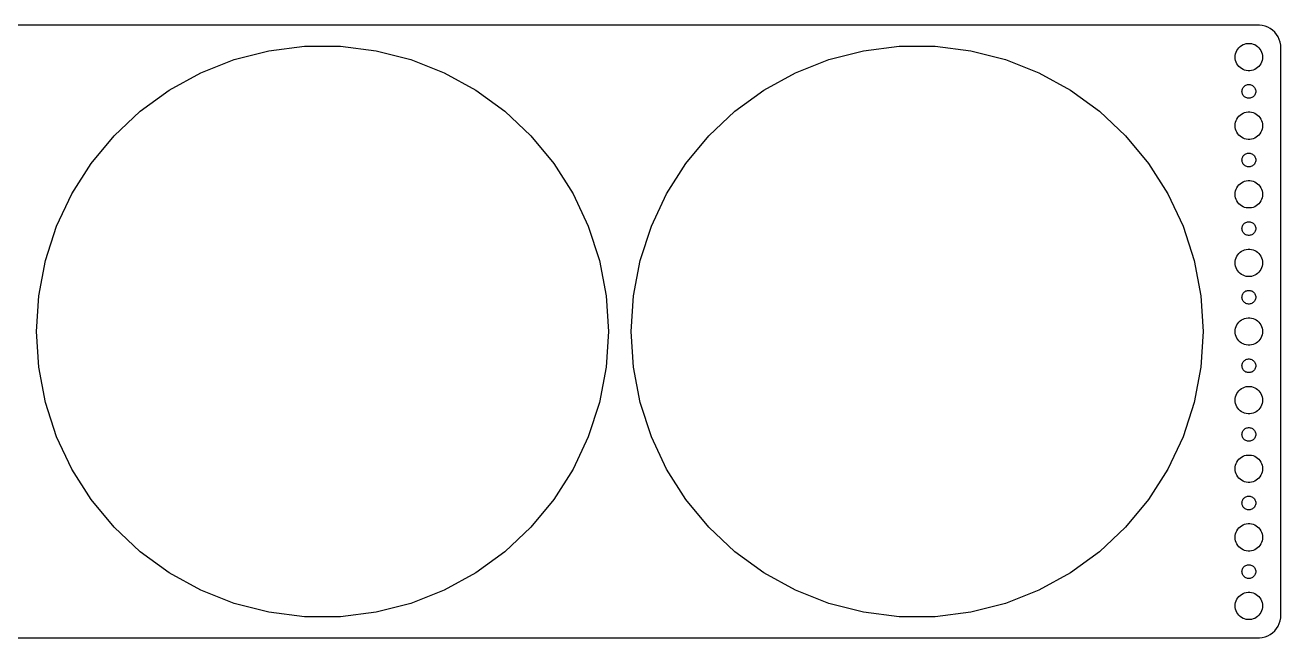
# Model space of a CAD drawing. Header units: metres. Extents: x -210 to 210, y -67 to 67.
# Drawn here: x -65 to 209.5, y -67 to 67 of the extents above; entities that cross this region are included whole.
import ezdxf

# ---------------------------------------------------------------- set-up
doc = ezdxf.new("R2010")
doc.units = ezdxf.units.M

msp = doc.modelspace()

# ---------------------------------------------------------------- linework, layer by layer
for p, q in [((204.814, 66.9901), (-204.814, 66.9901)), ((205.437, 66.9114), (204.814, 66.9901)), ((206.045, 66.7553), (205.437, 66.9114)), ((206.629, 66.5241), (206.045, 66.7553)), ((207.179, 66.2216), (206.629, 66.5241)), ((207.687, 65.8526), (207.179, 66.2216)), ((208.145, 65.4227), (207.687, 65.8526)), ((208.545, 64.9389), (208.145, 65.4227)), ((208.882, 64.4088), (208.545, 64.9389)), ((209.149, 63.8406), (208.882, 64.4088)), ((209.343, 63.2434), (209.149, 63.8406)), ((209.461, 62.6267), (209.343, 63.2434)), ((-19.3136, 59.441), (-11.7113, 61.3929)), ((-11.7113, 61.3929), (-3.92439, 62.3767)), ((-3.92439, 62.3767), (3.92439, 62.3767)), ((3.92439, 62.3767), (11.7113, 61.3929)), ((11.7113, 61.3929), (19.3136, 59.441)), ((110.686, 59.441), (118.289, 61.3929)), ((118.289, 61.3929), (126.076, 62.3767)), ((126.076, 62.3767), (133.924, 62.3767)), ((133.924, 62.3767), (141.711, 61.3929)), ((141.711, 61.3929), (149.314, 59.441)), ((199.524, 60.376), (199.594, 60.7461)), ((199.594, 60.7461), (199.711, 61.1044)), ((199.711, 61.1044), (199.871, 61.4453)), ((199.871, 61.4453), (200.073, 61.7634)), ((200.073, 61.7634), (200.313, 62.0536)), ((200.313, 62.0536), (200.588, 62.3115)), ((200.588, 62.3115), (200.893, 62.533)), ((200.893, 62.533), (201.223, 62.7145)), ((201.223, 62.7145), (201.573, 62.8532)), ((201.573, 62.8532), (201.938, 62.9469)), ((201.938, 62.9469), (202.312, 62.9941)), ((202.312, 62.9941), (202.688, 62.9941)), ((202.688, 62.9941), (203.062, 62.9469)), ((203.062, 62.9469), (203.427, 62.8532)), ((203.427, 62.8532), (203.777, 62.7145)), ((203.777, 62.7145), (204.107, 62.533)), ((204.107, 62.533), (204.412, 62.3115)), ((204.412, 62.3115), (204.687, 62.0536)), ((204.687, 62.0536), (204.927, 61.7634)), ((204.927, 61.7634), (205.129, 61.4453)), ((205.129, 61.4453), (205.289, 61.1044)), ((205.289, 61.1044), (205.406, 60.7461)), ((205.406, 60.7461), (205.476, 60.376)), ((209.5, 62), (209.461, 62.6267)), ((209.5, -62), (209.5, 62)), ((-26.6112, 56.5517), (-19.3136, 59.441)), ((19.3136, 59.441), (26.6112, 56.5517)), ((103.389, 56.5517), (110.686, 59.441)), ((149.314, 59.441), (156.611, 56.5517)), ((199.5, 60), (199.524, 60.376)), ((199.524, 59.624), (199.5, 60)), ((199.594, 59.2539), (199.524, 59.624)), ((199.711, 58.8956), (199.594, 59.2539)), ((199.871, 58.5547), (199.711, 58.8956)), ((200.073, 58.2366), (199.871, 58.5547)), ((200.313, 57.9464), (200.073, 58.2366)), ((200.588, 57.6885), (200.313, 57.9464)), ((200.893, 57.467), (200.588, 57.6885)), ((204.412, 57.6885), (204.107, 57.467)), ((204.687, 57.9464), (204.412, 57.6885)), ((204.927, 58.2366), (204.687, 57.9464)), ((205.129, 58.5547), (204.927, 58.2366)), ((205.289, 58.8956), (205.129, 58.5547)), ((205.406, 59.2539), (205.289, 58.8956)), ((205.476, 59.624), (205.406, 59.2539)), ((205.476, 60.376), (205.5, 60)), ((205.5, 60), (205.476, 59.624)), ((-33.4892, 52.7705), (-26.6112, 56.5517)), ((26.6112, 56.5517), (33.4892, 52.7705)), ((96.5108, 52.7705), (103.389, 56.5517)), ((156.611, 56.5517), (163.489, 52.7705)), ((201.223, 57.2855), (200.893, 57.467)), ((201.573, 57.1468), (201.223, 57.2855)), ((201.938, 57.0531), (201.573, 57.1468)), ((202.312, 57.0059), (201.938, 57.0531)), ((202.688, 57.0059), (202.312, 57.0059)), ((203.062, 57.0531), (202.688, 57.0059)), ((203.427, 57.1468), (203.062, 57.0531)), ((203.777, 57.2855), (203.427, 57.1468)), ((204.107, 57.467), (203.777, 57.2855)), ((-39.839, 48.1571), (-33.4892, 52.7705)), ((33.4892, 52.7705), (39.839, 48.1571)), ((90.161, 48.1571), (96.5108, 52.7705)), ((163.489, 52.7705), (169.839, 48.1571)), ((201, 52.5), (201.012, 52.688)), ((201.012, 52.312), (201, 52.5)), ((201.012, 52.688), (201.047, 52.873)), ((201.047, 52.127), (201.012, 52.312)), ((201.047, 52.873), (201.105, 53.0522)), ((201.105, 53.0522), (201.186, 53.2226)), ((201.186, 53.2226), (201.286, 53.3817)), ((201.286, 53.3817), (201.407, 53.5268)), ((201.407, 53.5268), (201.544, 53.6558)), ((201.544, 53.6558), (201.696, 53.7665)), ((201.696, 53.7665), (201.861, 53.8572)), ((201.861, 53.8572), (202.036, 53.9266)), ((202.036, 53.9266), (202.219, 53.9734)), ((202.219, 53.9734), (202.406, 53.997)), ((202.406, 53.997), (202.594, 53.997)), ((202.594, 53.997), (202.781, 53.9734)), ((202.781, 53.9734), (202.964, 53.9266)), ((202.964, 53.9266), (203.139, 53.8572)), ((203.139, 53.8572), (203.304, 53.7665)), ((203.304, 53.7665), (203.456, 53.6558)), ((203.456, 53.6558), (203.593, 53.5268)), ((203.593, 53.5268), (203.714, 53.3817)), ((203.714, 53.3817), (203.814, 53.2226)), ((203.814, 53.2226), (203.895, 53.0522)), ((203.895, 53.0522), (203.953, 52.873)), ((203.953, 52.873), (203.988, 52.688)), ((203.988, 52.312), (203.953, 52.127)), ((203.988, 52.688), (204, 52.5)), ((204, 52.5), (203.988, 52.312)), ((201.105, 51.9478), (201.047, 52.127)), ((201.186, 51.7774), (201.105, 51.9478)), ((201.286, 51.6183), (201.186, 51.7774)), ((201.407, 51.4732), (201.286, 51.6183)), ((201.544, 51.3442), (201.407, 51.4732)), ((201.696, 51.2335), (201.544, 51.3442)), ((201.861, 51.1428), (201.696, 51.2335)), ((202.036, 51.0734), (201.861, 51.1428)), ((202.219, 51.0266), (202.036, 51.0734)), ((202.406, 51.003), (202.219, 51.0266)), ((202.594, 51.003), (202.406, 51.003)), ((202.781, 51.0266), (202.594, 51.003)), ((202.964, 51.0734), (202.781, 51.0266)), ((203.139, 51.1428), (202.964, 51.0734)), ((203.304, 51.2335), (203.139, 51.1428)), ((203.456, 51.3442), (203.304, 51.2335)), ((203.593, 51.4732), (203.456, 51.3442)), ((203.714, 51.6183), (203.593, 51.4732)), ((203.814, 51.7774), (203.714, 51.6183)), ((203.895, 51.9478), (203.814, 51.7774)), ((203.953, 52.127), (203.895, 51.9478)), ((-45.5605, 42.7842), (-39.839, 48.1571)), ((39.839, 48.1571), (45.5605, 42.7842)), ((84.4395, 42.7842), (90.161, 48.1571)), ((169.839, 48.1571), (175.561, 42.7842)), ((199.871, 46.4453), (200.073, 46.7634)), ((200.073, 46.7634), (200.313, 47.0536)), ((200.313, 47.0536), (200.588, 47.3115)), ((200.588, 47.3115), (200.893, 47.533)), ((200.893, 47.533), (201.223, 47.7145)), ((201.223, 47.7145), (201.573, 47.8532)), ((201.573, 47.8532), (201.938, 47.9469)), ((201.938, 47.9469), (202.312, 47.9941)), ((202.312, 47.9941), (202.688, 47.9941)), ((202.688, 47.9941), (203.062, 47.9469)), ((203.062, 47.9469), (203.427, 47.8532)), ((203.427, 47.8532), (203.777, 47.7145)), ((203.777, 47.7145), (204.107, 47.533)), ((204.107, 47.533), (204.412, 47.3115)), ((204.412, 47.3115), (204.687, 47.0536)), ((204.687, 47.0536), (204.927, 46.7634)), ((204.927, 46.7634), (205.129, 46.4453)), ((199.5, 45), (199.524, 45.376)), ((199.524, 44.624), (199.5, 45)), ((199.524, 45.376), (199.594, 45.7461)), ((199.594, 44.2539), (199.524, 44.624)), ((199.594, 45.7461), (199.711, 46.1044)), ((199.711, 43.8956), (199.594, 44.2539)), ((199.711, 46.1044), (199.871, 46.4453)), ((205.129, 46.4453), (205.289, 46.1044)), ((205.289, 46.1044), (205.406, 45.7461)), ((205.406, 44.2539), (205.289, 43.8956)), ((205.406, 45.7461), (205.476, 45.376)), ((205.476, 44.624), (205.406, 44.2539)), ((205.476, 45.376), (205.5, 45)), ((205.5, 45), (205.476, 44.624)), ((-50.5636, 36.7366), (-45.5605, 42.7842)), ((45.5605, 42.7842), (50.5636, 36.7366)), ((79.4364, 36.7366), (84.4395, 42.7842)), ((175.561, 42.7842), (180.564, 36.7366)), ((199.871, 43.5547), (199.711, 43.8956)), ((200.073, 43.2366), (199.871, 43.5547)), ((200.313, 42.9464), (200.073, 43.2366)), ((200.588, 42.6885), (200.313, 42.9464)), ((200.893, 42.467), (200.588, 42.6885)), ((201.223, 42.2855), (200.893, 42.467)), ((201.573, 42.1468), (201.223, 42.2855)), ((201.938, 42.0531), (201.573, 42.1468)), ((202.312, 42.0059), (201.938, 42.0531)), ((202.688, 42.0059), (202.312, 42.0059)), ((203.062, 42.0531), (202.688, 42.0059)), ((203.427, 42.1468), (203.062, 42.0531)), ((203.777, 42.2855), (203.427, 42.1468)), ((204.107, 42.467), (203.777, 42.2855)), ((204.412, 42.6885), (204.107, 42.467)), ((204.687, 42.9464), (204.412, 42.6885)), ((204.927, 43.2366), (204.687, 42.9464)), ((205.129, 43.5547), (204.927, 43.2366)), ((205.289, 43.8956), (205.129, 43.5547)), ((201.286, 38.3817), (201.407, 38.5268)), ((201.407, 38.5268), (201.544, 38.6558)), ((201.544, 38.6558), (201.696, 38.7665)), ((201.696, 38.7665), (201.861, 38.8572)), ((201.861, 38.8572), (202.036, 38.9266)), ((202.036, 38.9266), (202.219, 38.9734)), ((202.219, 38.9734), (202.406, 38.997)), ((202.406, 38.997), (202.594, 38.997)), ((202.594, 38.997), (202.781, 38.9734)), ((202.781, 38.9734), (202.964, 38.9266)), ((202.964, 38.9266), (203.139, 38.8572)), ((203.139, 38.8572), (203.304, 38.7665)), ((203.304, 38.7665), (203.456, 38.6558)), ((203.456, 38.6558), (203.593, 38.5268)), ((203.593, 38.5268), (203.714, 38.3817)), ((-54.7692, 30.1096), (-50.5636, 36.7366)), ((50.5636, 36.7366), (54.7692, 30.1096)), ((75.2308, 30.1096), (79.4364, 36.7366)), ((180.564, 36.7366), (184.769, 30.1096)), ((201, 37.5), (201.012, 37.688)), ((201.012, 37.312), (201, 37.5)), ((201.012, 37.688), (201.047, 37.873)), ((201.047, 37.127), (201.012, 37.312)), ((201.047, 37.873), (201.105, 38.0522)), ((201.105, 36.9478), (201.047, 37.127)), ((201.105, 38.0522), (201.186, 38.2226)), ((201.186, 36.7774), (201.105, 36.9478)), ((201.186, 38.2226), (201.286, 38.3817)), ((201.286, 36.6183), (201.186, 36.7774)), ((201.407, 36.4732), (201.286, 36.6183)), ((201.544, 36.3442), (201.407, 36.4732)), ((201.696, 36.2335), (201.544, 36.3442)), ((201.861, 36.1428), (201.696, 36.2335)), ((202.036, 36.0734), (201.861, 36.1428)), ((202.219, 36.0266), (202.036, 36.0734)), ((202.406, 36.003), (202.219, 36.0266)), ((202.594, 36.003), (202.406, 36.003)), ((202.781, 36.0266), (202.594, 36.003)), ((202.964, 36.0734), (202.781, 36.0266)), ((203.139, 36.1428), (202.964, 36.0734)), ((203.304, 36.2335), (203.139, 36.1428)), ((203.456, 36.3442), (203.304, 36.2335)), ((203.593, 36.4732), (203.456, 36.3442)), ((203.714, 36.6183), (203.593, 36.4732)), ((203.714, 38.3817), (203.814, 38.2226)), ((203.814, 36.7774), (203.714, 36.6183)), ((203.814, 38.2226), (203.895, 38.0522)), ((203.895, 36.9478), (203.814, 36.7774)), ((203.895, 38.0522), (203.953, 37.873)), ((203.953, 37.127), (203.895, 36.9478)), ((203.953, 37.873), (203.988, 37.688)), ((203.988, 37.312), (203.953, 37.127)), ((203.988, 37.688), (204, 37.5)), ((204, 37.5), (203.988, 37.312)), ((201.573, 32.8532), (201.938, 32.9469)), ((201.938, 32.9469), (202.312, 32.9941)), ((202.312, 32.9941), (202.688, 32.9941)), ((202.688, 32.9941), (203.062, 32.9469)), ((203.062, 32.9469), (203.427, 32.8532)), ((199.5, 30), (199.524, 30.376)), ((199.524, 30.376), (199.594, 30.7461)), ((199.594, 30.7461), (199.711, 31.1044)), ((199.711, 31.1044), (199.871, 31.4453)), ((199.871, 31.4453), (200.073, 31.7634)), ((200.073, 31.7634), (200.313, 32.0536)), ((200.313, 32.0536), (200.588, 32.3115)), ((200.588, 32.3115), (200.893, 32.533)), ((200.893, 32.533), (201.223, 32.7145)), ((201.223, 32.7145), (201.573, 32.8532)), ((203.427, 32.8532), (203.777, 32.7145)), ((203.777, 32.7145), (204.107, 32.533)), ((204.107, 32.533), (204.412, 32.3115)), ((204.412, 32.3115), (204.687, 32.0536)), ((204.687, 32.0536), (204.927, 31.7634)), ((204.927, 31.7634), (205.129, 31.4453)), ((205.129, 31.4453), (205.289, 31.1044)), ((205.289, 31.1044), (205.406, 30.7461)), ((205.406, 30.7461), (205.476, 30.376)), ((205.476, 30.376), (205.5, 30)), ((-58.111, 23.0078), (-54.7692, 30.1096)), ((54.7692, 30.1096), (58.111, 23.0078)), ((71.889, 23.0078), (75.2308, 30.1096)), ((184.769, 30.1096), (188.111, 23.0078)), ((199.524, 29.624), (199.5, 30)), ((199.594, 29.2539), (199.524, 29.624)), ((199.711, 28.8956), (199.594, 29.2539)), ((199.871, 28.5547), (199.711, 28.8956)), ((200.073, 28.2366), (199.871, 28.5547)), ((200.313, 27.9464), (200.073, 28.2366)), ((200.588, 27.6884), (200.313, 27.9464)), ((200.893, 27.467), (200.588, 27.6884)), ((201.223, 27.2855), (200.893, 27.467)), ((204.107, 27.467), (203.777, 27.2855)), ((204.412, 27.6884), (204.107, 27.467)), ((204.687, 27.9464), (204.412, 27.6884)), ((204.927, 28.2366), (204.687, 27.9464)), ((205.129, 28.5547), (204.927, 28.2366)), ((205.289, 28.8956), (205.129, 28.5547)), ((205.406, 29.2539), (205.289, 28.8956)), ((205.476, 29.624), (205.406, 29.2539)), ((205.5, 30), (205.476, 29.624)), ((201.573, 27.1468), (201.223, 27.2855)), ((201.938, 27.0531), (201.573, 27.1468)), ((202.312, 27.0059), (201.938, 27.0531)), ((202.688, 27.0059), (202.312, 27.0059)), ((203.062, 27.0531), (202.688, 27.0059)), ((203.427, 27.1468), (203.062, 27.0531)), ((203.777, 27.2855), (203.427, 27.1468)), ((-60.5364, 15.5431), (-58.111, 23.0078)), ((58.111, 23.0078), (60.5364, 15.5431)), ((69.4635, 15.5431), (71.889, 23.0078)), ((188.111, 23.0078), (190.536, 15.5431)), ((201, 22.5), (201.012, 22.688)), ((201.012, 22.312), (201, 22.5)), ((201.012, 22.688), (201.047, 22.873)), ((201.047, 22.127), (201.012, 22.312)), ((201.047, 22.873), (201.105, 23.0522)), ((201.105, 21.9478), (201.047, 22.127)), ((201.105, 23.0522), (201.186, 23.2226)), ((201.186, 23.2226), (201.286, 23.3817)), ((201.286, 23.3817), (201.407, 23.5268)), ((201.407, 23.5268), (201.544, 23.6558)), ((201.544, 23.6558), (201.696, 23.7665)), ((201.696, 23.7665), (201.861, 23.8572)), ((201.861, 23.8572), (202.036, 23.9266)), ((202.036, 23.9266), (202.219, 23.9734)), ((202.219, 23.9734), (202.406, 23.997)), ((202.406, 23.997), (202.594, 23.997)), ((202.594, 23.997), (202.781, 23.9734)), ((202.781, 23.9734), (202.964, 23.9266)), ((202.964, 23.9266), (203.139, 23.8572)), ((203.139, 23.8572), (203.304, 23.7665)), ((203.304, 23.7665), (203.456, 23.6558)), ((203.456, 23.6558), (203.593, 23.5268)), ((203.593, 23.5268), (203.714, 23.3817)), ((203.714, 23.3817), (203.814, 23.2226)), ((203.814, 23.2226), (203.895, 23.0522)), ((203.895, 23.0522), (203.953, 22.873)), ((203.953, 22.127), (203.895, 21.9478)), ((203.953, 22.873), (203.988, 22.688)), ((203.988, 22.312), (203.953, 22.127)), ((203.988, 22.688), (204, 22.5)), ((204, 22.5), (203.988, 22.312)), ((201.186, 21.7774), (201.105, 21.9478)), ((201.286, 21.6183), (201.186, 21.7774)), ((201.407, 21.4732), (201.286, 21.6183)), ((201.544, 21.3442), (201.407, 21.4732)), ((201.696, 21.2335), (201.544, 21.3442)), ((201.861, 21.1427), (201.696, 21.2335)), ((202.036, 21.0734), (201.861, 21.1427)), ((202.219, 21.0266), (202.036, 21.0734)), ((202.406, 21.003), (202.219, 21.0266)), ((202.594, 21.003), (202.406, 21.003)), ((202.781, 21.0266), (202.594, 21.003)), ((202.964, 21.0734), (202.781, 21.0266)), ((203.139, 21.1427), (202.964, 21.0734)), ((203.304, 21.2335), (203.139, 21.1427)), ((203.456, 21.3442), (203.304, 21.2335)), ((203.593, 21.4732), (203.456, 21.3442)), ((203.714, 21.6183), (203.593, 21.4732)), ((203.814, 21.7774), (203.714, 21.6183)), ((203.895, 21.9478), (203.814, 21.7774)), ((199.871, 16.4453), (200.073, 16.7634)), ((200.073, 16.7634), (200.313, 17.0536)), ((200.313, 17.0536), (200.588, 17.3115)), ((200.588, 17.3115), (200.893, 17.533)), ((200.893, 17.533), (201.223, 17.7145)), ((201.223, 17.7145), (201.573, 17.8532)), ((201.573, 17.8532), (201.938, 17.9469)), ((201.938, 17.9469), (202.312, 17.9941)), ((202.312, 17.9941), (202.688, 17.9941)), ((202.688, 17.9941), (203.062, 17.9469)), ((203.062, 17.9469), (203.427, 17.8532)), ((203.427, 17.8532), (203.777, 17.7145)), ((203.777, 17.7145), (204.107, 17.533)), ((204.107, 17.533), (204.412, 17.3115)), ((204.412, 17.3115), (204.687, 17.0536)), ((204.687, 17.0536), (204.927, 16.7634)), ((204.927, 16.7634), (205.129, 16.4453)), ((-62.0072, 7.83331), (-60.5364, 15.5431)), ((60.5364, 15.5431), (62.0072, 7.83331)), ((67.9928, 7.83331), (69.4635, 15.5431)), ((190.536, 15.5431), (192.007, 7.83331)), ((199.5, 15), (199.524, 15.376)), ((199.524, 14.624), (199.5, 15)), ((199.524, 15.376), (199.594, 15.7461)), ((199.594, 14.2539), (199.524, 14.624)), ((199.594, 15.7461), (199.711, 16.1044)), ((199.711, 13.8956), (199.594, 14.2539)), ((199.711, 16.1044), (199.871, 16.4453)), ((199.871, 13.5547), (199.711, 13.8956)), ((205.129, 16.4453), (205.289, 16.1044)), ((205.289, 13.8956), (205.129, 13.5547)), ((205.289, 16.1044), (205.406, 15.7461)), ((205.406, 14.2539), (205.289, 13.8956)), ((205.406, 15.7461), (205.476, 15.376)), ((205.476, 14.624), (205.406, 14.2539)), ((205.476, 15.376), (205.5, 15)), ((205.5, 15), (205.476, 14.624)), ((200.073, 13.2366), (199.871, 13.5547)), ((200.313, 12.9464), (200.073, 13.2366)), ((200.588, 12.6884), (200.313, 12.9464)), ((200.893, 12.467), (200.588, 12.6884)), ((201.223, 12.2855), (200.893, 12.467)), ((201.573, 12.1468), (201.223, 12.2855)), ((201.938, 12.0531), (201.573, 12.1468)), ((202.312, 12.0059), (201.938, 12.0531)), ((202.688, 12.0059), (202.312, 12.0059)), ((203.062, 12.0531), (202.688, 12.0059)), ((203.427, 12.1468), (203.062, 12.0531)), ((203.777, 12.2855), (203.427, 12.1468)), ((204.107, 12.467), (203.777, 12.2855)), ((204.412, 12.6884), (204.107, 12.467)), ((204.687, 12.9464), (204.412, 12.6884)), ((204.927, 13.2366), (204.687, 12.9464)), ((205.129, 13.5547), (204.927, 13.2366)), ((201.186, 8.22263), (201.286, 8.38167)), ((201.286, 8.38167), (201.407, 8.52681)), ((201.407, 8.52681), (201.544, 8.65576)), ((201.544, 8.65576), (201.696, 8.76648)), ((201.696, 8.76648), (201.861, 8.85724)), ((201.861, 8.85724), (202.036, 8.92657)), ((202.036, 8.92657), (202.219, 8.97342)), ((202.219, 8.97342), (202.406, 8.99704)), ((202.406, 8.99704), (202.594, 8.99704)), ((202.594, 8.99704), (202.781, 8.97342)), ((202.781, 8.97342), (202.964, 8.92657)), ((202.964, 8.92657), (203.139, 8.85724)), ((203.139, 8.85724), (203.304, 8.76648)), ((203.304, 8.76648), (203.456, 8.65576)), ((203.456, 8.65576), (203.593, 8.52681)), ((203.593, 8.52681), (203.714, 8.38167)), ((203.714, 8.38167), (203.814, 8.22263)), ((-62.5, 0), (-62.0072, 7.83331)), ((62.0072, 7.83331), (62.5, 0)), ((67.5, 0), (67.9928, 7.83331)), ((192.007, 7.83331), (192.5, 0)), ((201, 7.5), (201.012, 7.68799)), ((201.012, 7.312), (201, 7.5)), ((201.012, 7.68799), (201.047, 7.87303)), ((201.047, 7.12695), (201.012, 7.312)), ((201.047, 7.87303), (201.105, 8.05219)), ((201.105, 6.9478), (201.047, 7.12695)), ((201.105, 8.05219), (201.186, 8.22263)), ((201.186, 6.77736), (201.105, 6.9478)), ((201.286, 6.61832), (201.186, 6.77736)), ((201.407, 6.47318), (201.286, 6.61832)), ((201.544, 6.34422), (201.407, 6.47318)), ((201.696, 6.23351), (201.544, 6.34422)), ((201.861, 6.14275), (201.696, 6.23351)), ((202.036, 6.07341), (201.861, 6.14275)), ((202.219, 6.02657), (202.036, 6.07341)), ((202.406, 6.00294), (202.219, 6.02657)), ((202.594, 6.00294), (202.406, 6.00294)), ((202.781, 6.02657), (202.594, 6.00294)), ((202.964, 6.07341), (202.781, 6.02657)), ((203.139, 6.14275), (202.964, 6.07341)), ((203.304, 6.23351), (203.139, 6.14275)), ((203.456, 6.34422), (203.304, 6.23351)), ((203.593, 6.47318), (203.456, 6.34422)), ((203.714, 6.61832), (203.593, 6.47318)), ((203.814, 6.77736), (203.714, 6.61832)), ((203.814, 8.22263), (203.895, 8.05219)), ((203.895, 6.9478), (203.814, 6.77736)), ((203.895, 8.05219), (203.953, 7.87303)), ((203.953, 7.12695), (203.895, 6.9478)), ((203.953, 7.87303), (203.988, 7.68799)), ((203.988, 7.312), (203.953, 7.12695)), ((203.988, 7.68799), (204, 7.5)), ((204, 7.5), (203.988, 7.312)), ((201.223, 2.71448), (201.573, 2.85316)), ((201.573, 2.85316), (201.938, 2.94685)), ((201.938, 2.94685), (202.312, 2.99408)), ((202.312, 2.99408), (202.688, 2.99408)), ((202.688, 2.99408), (203.062, 2.94685)), ((203.062, 2.94685), (203.427, 2.85316)), ((203.427, 2.85316), (203.777, 2.71448)), ((-62.0072, -7.83331), (-62.5, 0)), ((62.5, 0), (62.0072, -7.83331)), ((67.9928, -7.83331), (67.5, 0)), ((192.5, 0), (192.007, -7.83331)), ((199.5, 0), (199.524, 0.37599)), ((199.524, -0.37599), (199.5, 0)), ((199.524, 0.37599), (199.594, 0.74606)), ((199.594, 0.74606), (199.711, 1.10437)), ((199.711, 1.10437), (199.871, 1.44525)), ((199.871, 1.44525), (200.073, 1.76335)), ((200.073, 1.76335), (200.313, 2.05363)), ((200.313, 2.05363), (200.588, 2.31154)), ((200.588, 2.31154), (200.893, 2.53297)), ((200.893, 2.53297), (201.223, 2.71448)), ((203.777, 2.71448), (204.107, 2.53297)), ((204.107, 2.53297), (204.412, 2.31154)), ((204.412, 2.31154), (204.687, 2.05363)), ((204.687, 2.05363), (204.927, 1.76335)), ((204.927, 1.76335), (205.129, 1.44525)), ((205.129, 1.44525), (205.289, 1.10437)), ((205.289, 1.10437), (205.406, 0.74606)), ((205.406, 0.74606), (205.476, 0.37599)), ((205.476, 0.37599), (205.5, 0)), ((205.5, 0), (205.476, -0.37599)), ((199.594, -0.74606), (199.524, -0.37599)), ((199.711, -1.10437), (199.594, -0.74606)), ((199.871, -1.44525), (199.711, -1.10437)), ((200.073, -1.76335), (199.871, -1.44525)), ((200.313, -2.05363), (200.073, -1.76335)), ((200.588, -2.31154), (200.313, -2.05363)), ((200.893, -2.53297), (200.588, -2.31154)), ((201.223, -2.71448), (200.893, -2.53297)), ((201.573, -2.85316), (201.223, -2.71448)), ((203.777, -2.71448), (203.427, -2.85316)), ((204.107, -2.53297), (203.777, -2.71448)), ((204.412, -2.31154), (204.107, -2.53297)), ((204.687, -2.05363), (204.412, -2.31154)), ((204.927, -1.76335), (204.687, -2.05363)), ((205.129, -1.44525), (204.927, -1.76335)), ((205.289, -1.10437), (205.129, -1.44525)), ((205.406, -0.74606), (205.289, -1.10437)), ((205.476, -0.37599), (205.406, -0.74606)), ((201.938, -2.94685), (201.573, -2.85316)), ((202.312, -2.99408), (201.938, -2.94685)), ((202.688, -2.99408), (202.312, -2.99408)), ((203.062, -2.94685), (202.688, -2.99408)), ((203.427, -2.85316), (203.062, -2.94685)), ((-60.5364, -15.5431), (-62.0072, -7.83331)), ((62.0072, -7.83331), (60.5364, -15.5431)), ((69.4635, -15.5431), (67.9928, -7.83331)), ((192.007, -7.83331), (190.536, -15.5431)), ((201, -7.5), (201.012, -7.312)), ((201.012, -7.68799), (201, -7.5)), ((201.012, -7.312), (201.047, -7.12695)), ((201.047, -7.87303), (201.012, -7.68799)), ((201.047, -7.12695), (201.105, -6.9478)), ((201.105, -8.05219), (201.047, -7.87303)), ((201.105, -6.9478), (201.186, -6.77736)), ((201.186, -8.22263), (201.105, -8.05219)), ((201.186, -6.77736), (201.286, -6.61832)), ((201.286, -8.38167), (201.186, -8.22263)), ((201.286, -6.61832), (201.407, -6.47318)), ((201.407, -6.47318), (201.544, -6.34422)), ((201.544, -6.34422), (201.696, -6.23351)), ((201.696, -6.23351), (201.861, -6.14275)), ((201.861, -6.14275), (202.036, -6.07341)), ((202.036, -6.07341), (202.219, -6.02657)), ((202.219, -6.02657), (202.406, -6.00294)), ((202.406, -6.00294), (202.594, -6.00294)), ((202.594, -6.00294), (202.781, -6.02657)), ((202.781, -6.02657), (202.964, -6.07341)), ((202.964, -6.07341), (203.139, -6.14275)), ((203.139, -6.14275), (203.304, -6.23351)), ((203.304, -6.23351), (203.456, -6.34422)), ((203.456, -6.34422), (203.593, -6.47318)), ((203.593, -6.47318), (203.714, -6.61832)), ((203.714, -6.61832), (203.814, -6.77736)), ((203.814, -8.22263), (203.714, -8.38167)), ((203.814, -6.77736), (203.895, -6.9478)), ((203.895, -8.05219), (203.814, -8.22263)), ((203.895, -6.9478), (203.953, -7.12695)), ((203.953, -7.87303), (203.895, -8.05219)), ((203.953, -7.12695), (203.988, -7.312)), ((203.988, -7.68799), (203.953, -7.87303)), ((203.988, -7.312), (204, -7.5)), ((204, -7.5), (203.988, -7.68799)), ((201.407, -8.52681), (201.286, -8.38167)), ((201.544, -8.65576), (201.407, -8.52681)), ((201.696, -8.76648), (201.544, -8.65576)), ((201.861, -8.85724), (201.696, -8.76648)), ((202.036, -8.92657), (201.861, -8.85724)), ((202.219, -8.97342), (202.036, -8.92657)), ((202.406, -8.99704), (202.219, -8.97342)), ((202.594, -8.99704), (202.406, -8.99704)), ((202.781, -8.97342), (202.594, -8.99704)), ((202.964, -8.92657), (202.781, -8.97342)), ((203.139, -8.85724), (202.964, -8.92657)), ((203.304, -8.76648), (203.139, -8.85724)), ((203.456, -8.65576), (203.304, -8.76648)), ((203.593, -8.52681), (203.456, -8.65576)), ((203.714, -8.38167), (203.593, -8.52681)), ((199.711, -13.8956), (199.871, -13.5547)), ((199.871, -13.5547), (200.073, -13.2366)), ((200.073, -13.2366), (200.313, -12.9464)), ((200.313, -12.9464), (200.588, -12.6884)), ((200.588, -12.6884), (200.893, -12.467)), ((200.893, -12.467), (201.223, -12.2855)), ((201.223, -12.2855), (201.573, -12.1468)), ((201.573, -12.1468), (201.938, -12.0531)), ((201.938, -12.0531), (202.312, -12.0059)), ((202.312, -12.0059), (202.688, -12.0059)), ((202.688, -12.0059), (203.062, -12.0531)), ((203.062, -12.0531), (203.427, -12.1468)), ((203.427, -12.1468), (203.777, -12.2855)), ((203.777, -12.2855), (204.107, -12.467)), ((204.107, -12.467), (204.412, -12.6884)), ((204.412, -12.6884), (204.687, -12.9464)), ((204.687, -12.9464), (204.927, -13.2366)), ((204.927, -13.2366), (205.129, -13.5547)), ((205.129, -13.5547), (205.289, -13.8956)), ((-58.111, -23.0078), (-60.5364, -15.5431)), ((60.5364, -15.5431), (58.111, -23.0078)), ((71.889, -23.0078), (69.4635, -15.5431)), ((190.536, -15.5431), (188.111, -23.0078)), ((199.5, -15), (199.524, -14.624)), ((199.524, -15.376), (199.5, -15)), ((199.524, -14.624), (199.594, -14.2539)), ((199.594, -15.7461), (199.524, -15.376)), ((199.594, -14.2539), (199.711, -13.8956)), ((199.711, -16.1044), (199.594, -15.7461)), ((199.871, -16.4453), (199.711, -16.1044)), ((200.073, -16.7634), (199.871, -16.4453)), ((205.129, -16.4453), (204.927, -16.7634)), ((205.289, -16.1044), (205.129, -16.4453)), ((205.289, -13.8956), (205.406, -14.2539)), ((205.406, -15.7461), (205.289, -16.1044)), ((205.406, -14.2539), (205.476, -14.624)), ((205.476, -15.376), (205.406, -15.7461)), ((205.476, -14.624), (205.5, -15)), ((205.5, -15), (205.476, -15.376)), ((200.313, -17.0536), (200.073, -16.7634)), ((200.588, -17.3115), (200.313, -17.0536)), ((200.893, -17.533), (200.588, -17.3115)), ((201.223, -17.7145), (200.893, -17.533)), ((201.573, -17.8532), (201.223, -17.7145)), ((201.938, -17.9469), (201.573, -17.8532)), ((202.312, -17.9941), (201.938, -17.9469)), ((202.688, -17.9941), (202.312, -17.9941)), ((203.062, -17.9469), (202.688, -17.9941)), ((203.427, -17.8532), (203.062, -17.9469)), ((203.777, -17.7145), (203.427, -17.8532)), ((204.107, -17.533), (203.777, -17.7145)), ((204.412, -17.3115), (204.107, -17.533)), ((204.687, -17.0536), (204.412, -17.3115)), ((204.927, -16.7634), (204.687, -17.0536)), ((201.047, -22.127), (201.105, -21.9478)), ((201.105, -21.9478), (201.186, -21.7774)), ((201.186, -21.7774), (201.286, -21.6183)), ((201.286, -21.6183), (201.407, -21.4732)), ((201.407, -21.4732), (201.544, -21.3442)), ((201.544, -21.3442), (201.696, -21.2335)), ((201.696, -21.2335), (201.861, -21.1427)), ((201.861, -21.1427), (202.036, -21.0734)), ((202.036, -21.0734), (202.219, -21.0266)), ((202.219, -21.0266), (202.406, -21.003)), ((202.406, -21.003), (202.594, -21.003)), ((202.594, -21.003), (202.781, -21.0266)), ((202.781, -21.0266), (202.964, -21.0734)), ((202.964, -21.0734), (203.139, -21.1427)), ((203.139, -21.1427), (203.304, -21.2335)), ((203.304, -21.2335), (203.456, -21.3442)), ((203.456, -21.3442), (203.593, -21.4732)), ((203.593, -21.4732), (203.714, -21.6183)), ((203.714, -21.6183), (203.814, -21.7774)), ((203.814, -21.7774), (203.895, -21.9478)), ((203.895, -21.9478), (203.953, -22.127)), ((-54.7692, -30.1096), (-58.111, -23.0078)), ((58.111, -23.0078), (54.7692, -30.1096)), ((75.2308, -30.1096), (71.889, -23.0078)), ((188.111, -23.0078), (184.769, -30.1096)), ((201, -22.5), (201.012, -22.312)), ((201.012, -22.688), (201, -22.5)), ((201.012, -22.312), (201.047, -22.127)), ((201.047, -22.873), (201.012, -22.688)), ((201.105, -23.0522), (201.047, -22.873)), ((201.186, -23.2226), (201.105, -23.0522)), ((201.286, -23.3817), (201.186, -23.2226)), ((201.407, -23.5268), (201.286, -23.3817)), ((201.544, -23.6558), (201.407, -23.5268)), ((201.696, -23.7665), (201.544, -23.6558)), ((201.861, -23.8572), (201.696, -23.7665)), ((202.036, -23.9266), (201.861, -23.8572)), ((202.219, -23.9734), (202.036, -23.9266)), ((202.406, -23.997), (202.219, -23.9734)), ((202.594, -23.997), (202.406, -23.997)), ((202.781, -23.9734), (202.594, -23.997)), ((202.964, -23.9266), (202.781, -23.9734)), ((203.139, -23.8572), (202.964, -23.9266)), ((203.304, -23.7665), (203.139, -23.8572)), ((203.456, -23.6558), (203.304, -23.7665)), ((203.593, -23.5268), (203.456, -23.6558)), ((203.714, -23.3817), (203.593, -23.5268)), ((203.814, -23.2226), (203.714, -23.3817)), ((203.895, -23.0522), (203.814, -23.2226)), ((203.953, -22.873), (203.895, -23.0522)), ((203.953, -22.127), (203.988, -22.312)), ((203.988, -22.688), (203.953, -22.873)), ((203.988, -22.312), (204, -22.5)), ((204, -22.5), (203.988, -22.688)), ((200.893, -27.467), (201.223, -27.2855)), ((201.223, -27.2855), (201.573, -27.1468)), ((201.573, -27.1468), (201.938, -27.0531)), ((201.938, -27.0531), (202.312, -27.0059)), ((202.312, -27.0059), (202.688, -27.0059)), ((202.688, -27.0059), (203.062, -27.0531)), ((203.062, -27.0531), (203.427, -27.1468)), ((203.427, -27.1468), (203.777, -27.2855)), ((203.777, -27.2855), (204.107, -27.467)), ((-50.5636, -36.7366), (-54.7692, -30.1096)), ((54.7692, -30.1096), (50.5636, -36.7366)), ((79.4364, -36.7366), (75.2308, -30.1096)), ((184.769, -30.1096), (180.564, -36.7366)), ((199.5, -30), (199.524, -29.624)), ((199.524, -30.376), (199.5, -30)), ((199.524, -29.624), (199.594, -29.2539)), ((199.594, -29.2539), (199.711, -28.8956)), ((199.711, -28.8956), (199.871, -28.5547)), ((199.871, -28.5547), (200.073, -28.2366)), ((200.073, -28.2366), (200.313, -27.9464)), ((200.313, -27.9464), (200.588, -27.6884)), ((200.588, -27.6884), (200.893, -27.467)), ((204.107, -27.467), (204.412, -27.6884)), ((204.412, -27.6884), (204.687, -27.9464)), ((204.687, -27.9464), (204.927, -28.2366)), ((204.927, -28.2366), (205.129, -28.5547)), ((205.129, -28.5547), (205.289, -28.8956)), ((205.289, -28.8956), (205.406, -29.2539)), ((205.406, -29.2539), (205.476, -29.624)), ((205.476, -29.624), (205.5, -30)), ((205.5, -30), (205.476, -30.376)), ((199.594, -30.7461), (199.524, -30.376)), ((199.711, -31.1044), (199.594, -30.7461)), ((199.871, -31.4453), (199.711, -31.1044)), ((200.073, -31.7634), (199.871, -31.4453)), ((200.313, -32.0536), (200.073, -31.7634)), ((200.588, -32.3115), (200.313, -32.0536)), ((200.893, -32.533), (200.588, -32.3115)), ((201.223, -32.7145), (200.893, -32.533)), ((201.573, -32.8532), (201.223, -32.7145)), ((201.938, -32.9469), (201.573, -32.8532)), ((203.427, -32.8532), (203.062, -32.9469)), ((203.777, -32.7145), (203.427, -32.8532)), ((204.107, -32.533), (203.777, -32.7145)), ((204.412, -32.3115), (204.107, -32.533)), ((204.687, -32.0536), (204.412, -32.3115)), ((204.927, -31.7634), (204.687, -32.0536)), ((205.129, -31.4453), (204.927, -31.7634)), ((205.289, -31.1044), (205.129, -31.4453)), ((205.406, -30.7461), (205.289, -31.1044)), ((205.476, -30.376), (205.406, -30.7461)), ((202.312, -32.9941), (201.938, -32.9469)), ((202.688, -32.9941), (202.312, -32.9941)), ((203.062, -32.9469), (202.688, -32.9941)), ((-45.5605, -42.7842), (-50.5636, -36.7366)), ((50.5636, -36.7366), (45.5605, -42.7842)), ((84.4395, -42.7842), (79.4364, -36.7366)), ((180.564, -36.7366), (175.561, -42.7842)), ((201, -37.5), (201.012, -37.312)), ((201.012, -37.688), (201, -37.5)), ((201.012, -37.312), (201.047, -37.127)), ((201.047, -37.873), (201.012, -37.688)), ((201.047, -37.127), (201.105, -36.9478)), ((201.105, -38.0522), (201.047, -37.873)), ((201.105, -36.9478), (201.186, -36.7774)), ((201.186, -38.2226), (201.105, -38.0522)), ((201.186, -36.7774), (201.286, -36.6183)), ((201.286, -38.3817), (201.186, -38.2226)), ((201.286, -36.6183), (201.407, -36.4732)), ((201.407, -38.5268), (201.286, -38.3817)), ((201.407, -36.4732), (201.544, -36.3442)), ((201.544, -36.3442), (201.696, -36.2335)), ((201.696, -36.2335), (201.861, -36.1428)), ((201.861, -36.1428), (202.036, -36.0734)), ((202.036, -36.0734), (202.219, -36.0266)), ((202.219, -36.0266), (202.406, -36.003)), ((202.406, -36.003), (202.594, -36.003)), ((202.594, -36.003), (202.781, -36.0266)), ((202.781, -36.0266), (202.964, -36.0734)), ((202.964, -36.0734), (203.139, -36.1428)), ((203.139, -36.1428), (203.304, -36.2335)), ((203.304, -36.2335), (203.456, -36.3442)), ((203.456, -36.3442), (203.593, -36.4732)), ((203.593, -36.4732), (203.714, -36.6183)), ((203.714, -38.3817), (203.593, -38.5268)), ((203.714, -36.6183), (203.814, -36.7774)), ((203.814, -38.2226), (203.714, -38.3817)), ((203.814, -36.7774), (203.895, -36.9478)), ((203.895, -38.0522), (203.814, -38.2226)), ((203.895, -36.9478), (203.953, -37.127)), ((203.953, -37.873), (203.895, -38.0522)), ((203.953, -37.127), (203.988, -37.312)), ((203.988, -37.688), (203.953, -37.873)), ((203.988, -37.312), (204, -37.5)), ((204, -37.5), (203.988, -37.688)), ((201.544, -38.6558), (201.407, -38.5268)), ((201.696, -38.7665), (201.544, -38.6558)), ((201.861, -38.8572), (201.696, -38.7665)), ((202.036, -38.9266), (201.861, -38.8572)), ((202.219, -38.9734), (202.036, -38.9266)), ((202.406, -38.997), (202.219, -38.9734)), ((202.594, -38.997), (202.406, -38.997)), ((202.781, -38.9734), (202.594, -38.997)), ((202.964, -38.9266), (202.781, -38.9734)), ((203.139, -38.8572), (202.964, -38.9266)), ((203.304, -38.7665), (203.139, -38.8572)), ((203.456, -38.6558), (203.304, -38.7665)), ((203.593, -38.5268), (203.456, -38.6558)), ((-39.839, -48.1571), (-45.5605, -42.7842)), ((45.5605, -42.7842), (39.839, -48.1571)), ((90.161, -48.1571), (84.4395, -42.7842)), ((175.561, -42.7842), (169.839, -48.1571)), ((199.594, -44.2539), (199.711, -43.8956)), ((199.711, -43.8956), (199.871, -43.5547)), ((199.871, -43.5547), (200.073, -43.2366)), ((200.073, -43.2366), (200.313, -42.9464)), ((200.313, -42.9464), (200.588, -42.6885)), ((200.588, -42.6885), (200.893, -42.467)), ((200.893, -42.467), (201.223, -42.2855)), ((201.223, -42.2855), (201.573, -42.1468)), ((201.573, -42.1468), (201.938, -42.0531)), ((201.938, -42.0531), (202.312, -42.0059)), ((202.312, -42.0059), (202.688, -42.0059)), ((202.688, -42.0059), (203.062, -42.0531)), ((203.062, -42.0531), (203.427, -42.1468)), ((203.427, -42.1468), (203.777, -42.2855)), ((203.777, -42.2855), (204.107, -42.467)), ((204.107, -42.467), (204.412, -42.6885)), ((204.412, -42.6885), (204.687, -42.9464)), ((204.687, -42.9464), (204.927, -43.2366)), ((204.927, -43.2366), (205.129, -43.5547)), ((205.129, -43.5547), (205.289, -43.8956)), ((205.289, -43.8956), (205.406, -44.2539)), ((199.5, -45), (199.524, -44.624)), ((199.524, -45.376), (199.5, -45)), ((199.524, -44.624), (199.594, -44.2539)), ((199.594, -45.7461), (199.524, -45.376)), ((199.711, -46.1044), (199.594, -45.7461)), ((199.871, -46.4453), (199.711, -46.1044)), ((200.073, -46.7634), (199.871, -46.4453)), ((205.129, -46.4453), (204.927, -46.7634)), ((205.289, -46.1044), (205.129, -46.4453)), ((205.406, -45.7461), (205.289, -46.1044)), ((205.406, -44.2539), (205.476, -44.624)), ((205.476, -45.376), (205.406, -45.7461)), ((205.476, -44.624), (205.5, -45)), ((205.5, -45), (205.476, -45.376)), ((-33.4892, -52.7705), (-39.839, -48.1571)), ((39.839, -48.1571), (33.4892, -52.7705)), ((96.5108, -52.7705), (90.161, -48.1571)), ((169.839, -48.1571), (163.489, -52.7705)), ((200.313, -47.0536), (200.073, -46.7634)), ((200.588, -47.3115), (200.313, -47.0536)), ((200.893, -47.533), (200.588, -47.3115)), ((201.223, -47.7145), (200.893, -47.533)), ((201.573, -47.8532), (201.223, -47.7145)), ((201.938, -47.9469), (201.573, -47.8532)), ((202.312, -47.9941), (201.938, -47.9469)), ((202.688, -47.9941), (202.312, -47.9941)), ((203.062, -47.9469), (202.688, -47.9941)), ((203.427, -47.8532), (203.062, -47.9469)), ((203.777, -47.7145), (203.427, -47.8532)), ((204.107, -47.533), (203.777, -47.7145)), ((204.412, -47.3115), (204.107, -47.533)), ((204.687, -47.0536), (204.412, -47.3115)), ((204.927, -46.7634), (204.687, -47.0536)), ((201.012, -52.312), (201.047, -52.127)), ((201.047, -52.127), (201.105, -51.9478)), ((201.105, -51.9478), (201.186, -51.7774)), ((201.186, -51.7774), (201.286, -51.6183)), ((201.286, -51.6183), (201.407, -51.4732)), ((201.407, -51.4732), (201.544, -51.3442)), ((201.544, -51.3442), (201.696, -51.2335)), ((201.696, -51.2335), (201.861, -51.1428)), ((201.861, -51.1428), (202.036, -51.0734)), ((202.036, -51.0734), (202.219, -51.0266)), ((202.219, -51.0266), (202.406, -51.003)), ((202.406, -51.003), (202.594, -51.003)), ((202.594, -51.003), (202.781, -51.0266)), ((202.781, -51.0266), (202.964, -51.0734)), ((202.964, -51.0734), (203.139, -51.1428)), ((203.139, -51.1428), (203.304, -51.2335)), ((203.304, -51.2335), (203.456, -51.3442)), ((203.456, -51.3442), (203.593, -51.4732)), ((203.593, -51.4732), (203.714, -51.6183)), ((203.714, -51.6183), (203.814, -51.7774)), ((203.814, -51.7774), (203.895, -51.9478)), ((203.895, -51.9478), (203.953, -52.127)), ((203.953, -52.127), (203.988, -52.312)), ((-26.6112, -56.5517), (-33.4892, -52.7705)), ((33.4892, -52.7705), (26.6112, -56.5517)), ((103.389, -56.5517), (96.5108, -52.7705)), ((163.489, -52.7705), (156.611, -56.5517)), ((201, -52.5), (201.012, -52.312)), ((201.012, -52.688), (201, -52.5)), ((201.047, -52.873), (201.012, -52.688)), ((201.105, -53.0522), (201.047, -52.873)), ((201.186, -53.2226), (201.105, -53.0522)), ((201.286, -53.3817), (201.186, -53.2226)), ((201.407, -53.5268), (201.286, -53.3817)), ((201.544, -53.6558), (201.407, -53.5268)), ((201.696, -53.7665), (201.544, -53.6558)), ((201.861, -53.8572), (201.696, -53.7665)), ((202.036, -53.9266), (201.861, -53.8572)), ((202.219, -53.9734), (202.036, -53.9266)), ((202.406, -53.997), (202.219, -53.9734)), ((202.594, -53.997), (202.406, -53.997)), ((202.781, -53.9734), (202.594, -53.997)), ((202.964, -53.9266), (202.781, -53.9734)), ((203.139, -53.8572), (202.964, -53.9266)), ((203.304, -53.7665), (203.139, -53.8572)), ((203.456, -53.6558), (203.304, -53.7665)), ((203.593, -53.5268), (203.456, -53.6558)), ((203.714, -53.3817), (203.593, -53.5268)), ((203.814, -53.2226), (203.714, -53.3817)), ((203.895, -53.0522), (203.814, -53.2226)), ((203.953, -52.873), (203.895, -53.0522)), ((203.988, -52.688), (203.953, -52.873)), ((203.988, -52.312), (204, -52.5)), ((204, -52.5), (203.988, -52.688)), ((-19.3136, -59.441), (-26.6112, -56.5517)), ((26.6112, -56.5517), (19.3136, -59.441)), ((110.686, -59.441), (103.389, -56.5517)), ((156.611, -56.5517), (149.314, -59.441)), ((200.588, -57.6885), (200.893, -57.467)), ((200.893, -57.467), (201.223, -57.2855)), ((201.223, -57.2855), (201.573, -57.1468)), ((201.573, -57.1468), (201.938, -57.0531)), ((201.938, -57.0531), (202.312, -57.0059)), ((202.312, -57.0059), (202.688, -57.0059)), ((202.688, -57.0059), (203.062, -57.0531)), ((203.062, -57.0531), (203.427, -57.1468)), ((203.427, -57.1468), (203.777, -57.2855)), ((203.777, -57.2855), (204.107, -57.467)), ((204.107, -57.467), (204.412, -57.6885)), ((-11.7113, -61.3929), (-19.3136, -59.441)), ((19.3136, -59.441), (11.7113, -61.3929)), ((118.289, -61.3929), (110.686, -59.441)), ((149.314, -59.441), (141.711, -61.3929)), ((199.5, -60), (199.524, -59.624)), ((199.524, -60.376), (199.5, -60)), ((199.524, -59.624), (199.594, -59.2539)), ((199.594, -60.7461), (199.524, -60.376)), ((199.594, -59.2539), (199.711, -58.8956)), ((199.711, -58.8956), (199.871, -58.5547)), ((199.871, -58.5547), (200.073, -58.2366)), ((200.073, -58.2366), (200.313, -57.9464)), ((200.313, -57.9464), (200.588, -57.6885)), ((204.412, -57.6885), (204.687, -57.9464)), ((204.687, -57.9464), (204.927, -58.2366)), ((204.927, -58.2366), (205.129, -58.5547)), ((205.129, -58.5547), (205.289, -58.8956)), ((205.289, -58.8956), (205.406, -59.2539)), ((205.406, -59.2539), (205.476, -59.624)), ((205.476, -60.376), (205.406, -60.7461)), ((205.476, -59.624), (205.5, -60)), ((205.5, -60), (205.476, -60.376)), ((-3.92439, -62.3767), (-11.7113, -61.3929)), ((3.92439, -62.3767), (-3.92439, -62.3767)), ((11.7113, -61.3929), (3.92439, -62.3767)), ((126.076, -62.3767), (118.289, -61.3929)), ((133.924, -62.3767), (126.076, -62.3767)), ((141.711, -61.3929), (133.924, -62.3767)), ((199.711, -61.1044), (199.594, -60.7461)), ((199.871, -61.4453), (199.711, -61.1044)), ((200.073, -61.7634), (199.871, -61.4453)), ((200.313, -62.0536), (200.073, -61.7634)), ((200.588, -62.3115), (200.313, -62.0536)), ((200.893, -62.533), (200.588, -62.3115)), ((201.223, -62.7145), (200.893, -62.533)), ((201.573, -62.8532), (201.223, -62.7145)), ((201.938, -62.9469), (201.573, -62.8532)), ((202.312, -62.9941), (201.938, -62.9469)), ((202.688, -62.9941), (202.312, -62.9941)), ((203.062, -62.9469), (202.688, -62.9941)), ((203.427, -62.8532), (203.062, -62.9469)), ((203.777, -62.7145), (203.427, -62.8532)), ((204.107, -62.533), (203.777, -62.7145)), ((204.412, -62.3115), (204.107, -62.533)), ((204.687, -62.0536), (204.412, -62.3115)), ((204.927, -61.7634), (204.687, -62.0536)), ((205.129, -61.4453), (204.927, -61.7634)), ((205.289, -61.1044), (205.129, -61.4453)), ((205.406, -60.7461), (205.289, -61.1044)), ((209.343, -63.2434), (209.461, -62.6267)), ((209.461, -62.6267), (209.5, -62)), ((207.179, -66.2216), (207.687, -65.8526)), ((207.687, -65.8526), (208.145, -65.4227)), ((208.145, -65.4227), (208.545, -64.9389)), ((208.545, -64.9389), (208.882, -64.4088)), ((208.882, -64.4088), (209.149, -63.8406)), ((209.149, -63.8406), (209.343, -63.2434)), ((-204.814, -66.9901), (204.814, -66.9901)), ((204.814, -66.9901), (205.437, -66.9114)), ((205.437, -66.9114), (206.045, -66.7553)), ((206.045, -66.7553), (206.629, -66.5241)), ((206.629, -66.5241), (207.179, -66.2216))]:
    msp.add_line(p, q)

doc.saveas('drawing.dxf')
